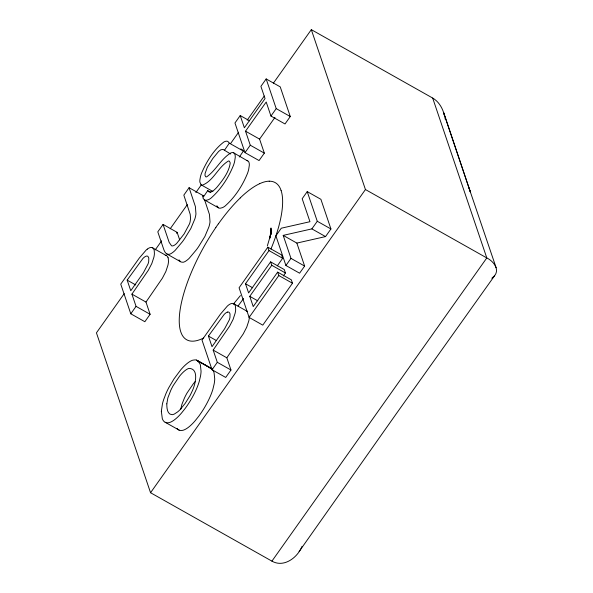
<?xml version="1.0" encoding="UTF-8"?>
<svg xmlns="http://www.w3.org/2000/svg" width="593" height="593" viewBox="0 0 593 593"><rect width="100%" height="100%" fill="white"/><g stroke="black" fill="none" stroke-linecap="round" stroke-linejoin="round"><path stroke-width="0.89" d="M180.665 409.607L181.851 404.522L184.371 398.185A23.409 7.954 -60.6 0 1 187.025 393.04L193.296 383.812A23.023 7.828 -60.6 0 1 195.201 381.595M267.354 245.85L270.638 234.791L269.645 238.542L271.283 229.543L270.771 234.331L270.979 227.964L271.32 234.324M302.015 546.405C297.516 557.598 283.899 568.02 271.92 561.134L150.555 492.731L96.437 332.843L124.233 293.624M224.324 150.466L229.313 143.165L227.927 141.49A20.785 7.064 -60.6 0 0 226.393 141.186L225.792 141.275A18.85 6.412 -60.6 0 0 223.731 142.105C213.517 149.977 206.534 161.607 201.494 173.326A17.442 5.93 -60.6 0 0 200.441 176.788L199.908 179.768A17.953 6.1 -60.6 0 0 199.885 182.155L201.168 184.875A16.055 5.456 -60.6 0 0 202.339 185.194C213.65 180.798 218.105 166.996 228.401 161.037A8.977 3.054 -60.6 0 1 229.254 161.111L230.062 162.393A10.177 3.462 -60.6 0 1 230.128 163.757C228.564 172.756 222.597 180.339 216.949 187.232A23.535 7.998 -60.6 0 1 214.681 189.501C213.028 191.28 209.403 193.674 207.706 190.657L202.791 197.854L204.37 199.885A24.269 8.25 -60.6 0 0 206.127 200.293L208.343 199.737A22.371 7.605 -60.6 0 0 210.893 198.225C220.944 189.352 228.535 177.641 233.516 165.232A19.91 6.768 -60.6 0 0 234.613 161.555L235.243 157.464A18.961 6.449 -60.6 0 0 235.095 155.151A20.725 7.042 -60.6 0 0 234.428 153.505L233.746 152.853A17.027 5.789 -60.6 0 0 232.382 152.557A16.782 5.708 -60.6 0 0 230.595 153.09C220.9 159.05 215.934 170.413 206.712 176.825A7.917 2.691 -60.6 0 1 205.727 176.781L205.008 175.454L205.089 173.467L207.298 167.352L212.754 158.561L218.639 151.423L220.848 149.777L223.116 149.406L230.581 153.987M239.327 157.026L243.375 151.089L241.988 149.414A20.785 7.064 -60.6 0 0 240.454 149.117M215.867 227.401L218.313 223.88M299.08 551.601L397.162 412.52L494.673 275.619C499.929 268.925 492.946 260.876 486.801 257.94L365.436 189.538L311.318 29.65L273.366 83.198M163.068 224.413L157.797 231.848L163.609 249.008C164.394 251.373 165.929 254.797 168.968 254.338A19.384 6.59 -60.6 0 0 171.762 253.144L173.149 252.144A22.816 7.753 -60.6 0 0 175.165 250.35L182.392 241.751A54.4 18.494 -60.6 0 0 184.475 238.838L190.835 228.505L194.852 218.965A19.851 6.745 -60.6 0 0 195.949 213.888L195.394 206.542L189.085 187.699L183.83 195.127L190.197 214.318L190.575 218.469L190.094 221.893A10.214 3.476 -60.6 0 1 189.456 223.954L184.126 233.924L176.692 243.389A15.803 5.374 -60.6 0 1 175.684 244.286L174.742 244.991A12.994 4.418 -60.6 0 1 172.163 245.932A14.247 4.84 -60.6 0 1 171.555 245.784L169.19 242.433L163.068 224.413L177.129 232.345L179.664 239.824M240.224 115.546L234.961 122.973L245.005 152.638L259.067 160.562L264.33 153.142L259.586 139.118L245.524 131.186L266.205 102.011L270.949 116.035L285.011 123.959L290.274 116.532L280.23 86.867L266.168 78.943L260.905 86.37L265.049 98.594L244.368 127.777L240.224 115.546L249.601 120.831M127.169 280.118L142.891 258.496A10.533 3.58 -60.6 0 1 145.611 256.384L145.834 256.295A12.134 4.121 -60.6 0 1 146.263 256.146A11.993 4.077 -60.6 0 1 147.85 256.369L148.524 257.332A18.494 6.286 -60.6 0 1 148.784 258.229L148.702 261.498A10.756 3.654 -60.6 0 1 148.013 264.018L143.38 272.787L130.764 290.726L127.169 280.118L135.767 284.959M155.24 249.883L161.652 240.832M170.206 228.765L187.306 204.629M195.86 192.562L201.205 185.016M230.603 143.536L238.623 132.224M247.177 120.157L264.278 96.022M147.279 249.142A17.367 5.908 -60.6 0 0 146.071 250.157L139.273 258.096L120.75 284.121L130.794 313.793L144.855 321.717L150.118 314.29L136.056 306.366L131.92 294.135L148.339 270.238L151.815 263.537L153.861 257.318A20.837 7.086 -60.6 0 0 154.41 253.715L154.254 250.772A26.774 9.103 -60.6 0 0 153.995 249.786A21.874 7.435 -60.6 0 0 151.667 247.466A21.719 7.383 -60.6 0 0 150.963 247.481L149.985 247.659A16.352 5.559 -60.6 0 0 147.279 249.134M176.469 233.271L177.129 232.345M202.495 196.557L203.154 195.631L189.085 187.699M130.794 313.793L136.056 306.366M245.005 152.638L250.268 145.211L245.524 131.186M270.949 116.035L276.212 108.608L266.168 78.943M259.586 139.118L274.959 117.414M150.118 314.29L145.982 302.067L162.4 278.161L165.877 271.461L167.923 265.249A20.837 7.086 -60.6 0 0 168.471 261.639L168.316 258.696A26.774 9.103 -60.6 0 0 168.056 257.71M267.843 247.177L239.075 287.768L249.119 317.433L262.781 325.134L292.475 283.246L291.319 279.829L277.65 272.128L253.233 306.581L249.764 296.33L271.764 265.286L270.608 261.869L248.608 292.92L245.502 283.75L269 250.594L267.843 247.177L281.505 254.879L282.661 258.296L277.324 265.834M307.226 191.606L302.178 198.729L309.961 221.708L281.29 228.209L275.886 235.829L285.922 265.494L299.591 273.195L304.639 266.079L296.856 243.086L283.195 235.384L311.874 228.883L317.27 221.271L307.226 191.606L320.895 199.307L330.931 228.972L325.535 236.585L296.856 243.086M227.519 312.096A11.993 4.077 -60.6 0 1 229.098 312.326L229.773 313.282A18.494 6.286 -60.6 0 1 230.04 314.179L229.958 317.455A10.756 3.654 -60.6 0 1 229.261 319.975L224.628 328.737L212.012 346.675L208.425 336.068L224.147 314.453A10.533 3.58 -60.6 0 1 226.86 312.341L227.082 312.244A12.134 4.121 -60.6 0 1 227.519 312.103M213.169 350.092L229.587 326.187L233.064 319.486L235.11 313.274A20.837 7.086 -60.6 0 0 235.658 309.665L235.503 306.729A26.774 9.103 -60.6 0 0 235.243 305.736A21.874 7.435 -60.6 0 0 232.916 303.416A21.719 7.383 -60.6 0 0 232.211 303.431L231.233 303.609A16.352 5.559 -60.6 0 0 228.527 305.084A17.367 5.908 -60.6 0 0 227.319 306.114L220.522 314.045L202.005 340.078L212.042 369.743L225.711 377.444L230.974 370.017L226.83 357.794L213.169 350.092L217.305 362.316L230.974 370.017M212.042 369.743L217.305 362.316M249.119 317.433L278.806 275.537L277.65 272.128M285.922 265.494L290.97 258.378L283.195 235.384M283.335 275.945L285.433 272.988L284.277 269.57L270.608 261.869M226.83 357.794L243.256 333.889L246.725 327.188L248.771 320.976A20.837 7.086 -60.6 0 0 249.319 317.366L249.342 316.113M150.555 492.731L365.436 189.538M271.92 561.134L486.801 257.94L432.682 98.06L311.318 29.65M494.673 275.619L491.834 278.258M240.432 295.559L233.271 304.231M210.508 367.956L196.498 360.129L211.886 368.868L210.871 368.134A38.56 13.105 -60.6 0 0 208.877 367.571M233.427 152.697L248.489 161.437A20.725 7.042 -60.6 0 1 249.156 163.075A18.961 6.449 -60.6 0 1 249.305 165.395L248.675 169.479A19.91 6.768 -60.6 0 1 247.577 173.163C242.596 185.572 235.006 197.276 224.955 206.149A22.371 7.605 -60.6 0 1 222.405 207.661L220.188 208.217A24.269 8.25 -60.6 0 1 218.432 207.809L204.237 199.797M165.158 422.275L179.16 430.125M276.212 108.608L290.274 116.532M250.268 145.211L264.33 153.142M229.313 143.165L243.375 151.089M317.27 221.271L330.931 228.972M311.874 228.883L325.535 236.585M207.706 190.657L210.826 192.421M290.97 258.378L304.639 266.079M269 250.594L282.661 258.296M271.764 265.286L285.433 272.988M278.806 275.537L292.475 283.246M245.502 283.75L252.737 287.827M249.764 296.33L257.799 300.866M166.477 253.76L181.11 262.024L183.029 262.262A19.384 6.59 -60.6 0 0 185.824 261.068L187.21 260.068A22.816 7.753 -60.6 0 0 189.226 258.274L196.453 249.675A54.4 18.494 -60.6 0 0 198.536 246.762L204.896 236.429L208.914 226.889A19.851 6.745 -60.6 0 0 210.011 221.812L209.455 214.466L204.6 199.915M152.268 247.666L166.329 255.59M233.523 303.623L247.185 311.325M208.425 336.068L216.46 340.597M131.92 294.135L145.982 302.067M201.064 184.801L212.865 191.472M432.682 98.06C438.19 101.188 441.785 106.873 443.697 112.789L470.471 192.332L443.697 112.789L444.787 116.947M197.78 360.796L211.886 368.868M218.432 207.809L216.853 205.778M180.539 261.683L178.99 259.89M212.754 369.899L213.487 371.225A53.889 18.316 -60.6 0 1 214.073 372.849L214.725 378.897A38.501 13.09 -60.6 0 1 214.192 383.804L212.894 389.23A29.383 9.992 -60.6 0 1 209.566 397.955L208.61 399.986A35.461 12.053 -60.6 0 1 201.338 412.595L200.701 413.514A40.042 13.609 -60.6 0 1 198.662 416.36L195.238 420.659A32.356 11 -60.6 0 1 189.975 426.033A33.512 11.393 -60.6 0 1 188.085 427.553L187.477 427.998A31.177 10.6 -60.6 0 1 182.592 430.362L180.754 430.496A41.036 13.95 -60.6 0 1 176.996 428.398M281.075 190.442L280.4 188.7A90.099 30.628 -60.6 0 0 269.207 181.206M468.952 187.803L496.148 267.754M203.154 195.631L203.51 196.698M445.046 118.348L445.158 119.082M281.075 190.449A90.01 30.599 -60.6 0 1 281.786 212.316A90.566 30.784 -60.6 0 1 277.791 229.884A89.558 30.443 -60.6 0 1 273.966 241.321A90.529 30.777 -60.6 0 1 270.949 249.016M218.409 223.857A90.01 30.599 -60.6 0 1 240.358 197.869M240.261 197.884A90.566 30.784 -60.6 0 1 252.796 187.596A89.558 30.443 -60.6 0 1 259.608 183.719M259.682 183.674A90.566 30.784 -60.6 0 1 269.281 181.176M215.874 227.453A90.099 30.628 -60.6 0 0 196.172 261.683A90.529 30.777 -60.6 0 0 187.907 281.06A89.558 30.443 -60.6 0 0 184.082 292.497A90.566 30.784 -60.6 0 0 180.079 310.072A90.01 30.599 -60.6 0 0 180.806 331.932L181.48 333.681A90.099 30.628 -60.6 0 0 192.673 341.175A90.529 30.777 -60.6 0 0 202.265 338.662A89.558 30.443 -60.6 0 0 203.688 337.973M243.567 298.494A90.01 30.599 -60.6 0 1 237.986 306.032M165.254 255.398A21.719 7.383 -60.6 0 1 165.714 255.427M165.729 255.39A21.874 7.435 -60.6 0 1 168.034 257.733M246.443 160.481A17.027 5.789 -60.6 0 1 247.807 160.785M246.362 311.088A21.874 7.435 -60.6 0 1 247.563 311.503M161.34 411.297L162.304 418.599A41.036 13.95 -60.6 0 0 167.085 422.809L168.931 422.661A31.177 10.6 -60.6 0 0 173.808 420.296L174.416 419.851A33.512 11.393 -60.6 0 0 175.669 418.873A32.356 11 -60.6 0 0 181.577 412.958L185.001 408.651A40.042 13.609 -60.6 0 0 187.04 405.812L188.292 403.959A35.35 12.016 -60.6 0 0 194.949 392.284L195.905 390.253A29.383 9.992 -60.6 0 0 199.226 381.521L200.523 376.103A38.501 13.09 -60.6 0 0 201.057 371.196L200.412 365.147A53.889 18.316 -60.6 0 0 199.819 363.524L197.21 360.433A38.56 13.105 -60.6 0 0 195.208 359.869L192.858 360.159A30.614 10.407 -60.6 0 0 187.855 362.909L187.24 363.39A33.045 11.23 -60.6 0 0 180.754 369.817L173.986 378.912L168.731 387.778A30.554 10.385 -60.6 0 0 165.929 393.656L163.698 399.512A31.325 10.644 -60.6 0 0 162.46 403.744L161.34 411.297M166.818 403.84C166.789 407.643 167.056 414.633 172.207 414.67A23.386 7.946 -60.6 0 0 174.468 413.966L177.626 411.905A21.874 7.435 -60.6 0 0 180.279 409.437L185.209 403.351L189.804 395.991A21.741 7.39 -60.6 0 0 191.887 391.758C195.008 385.732 199.789 368.557 188.945 368.386A22.097 7.509 -60.6 0 0 184.794 370.795A23.023 7.828 -60.6 0 0 179.627 376.11L173.364 385.339A23.409 7.954 -60.6 0 0 170.71 390.483L167.863 397.866L166.818 403.84"/></g></svg>
